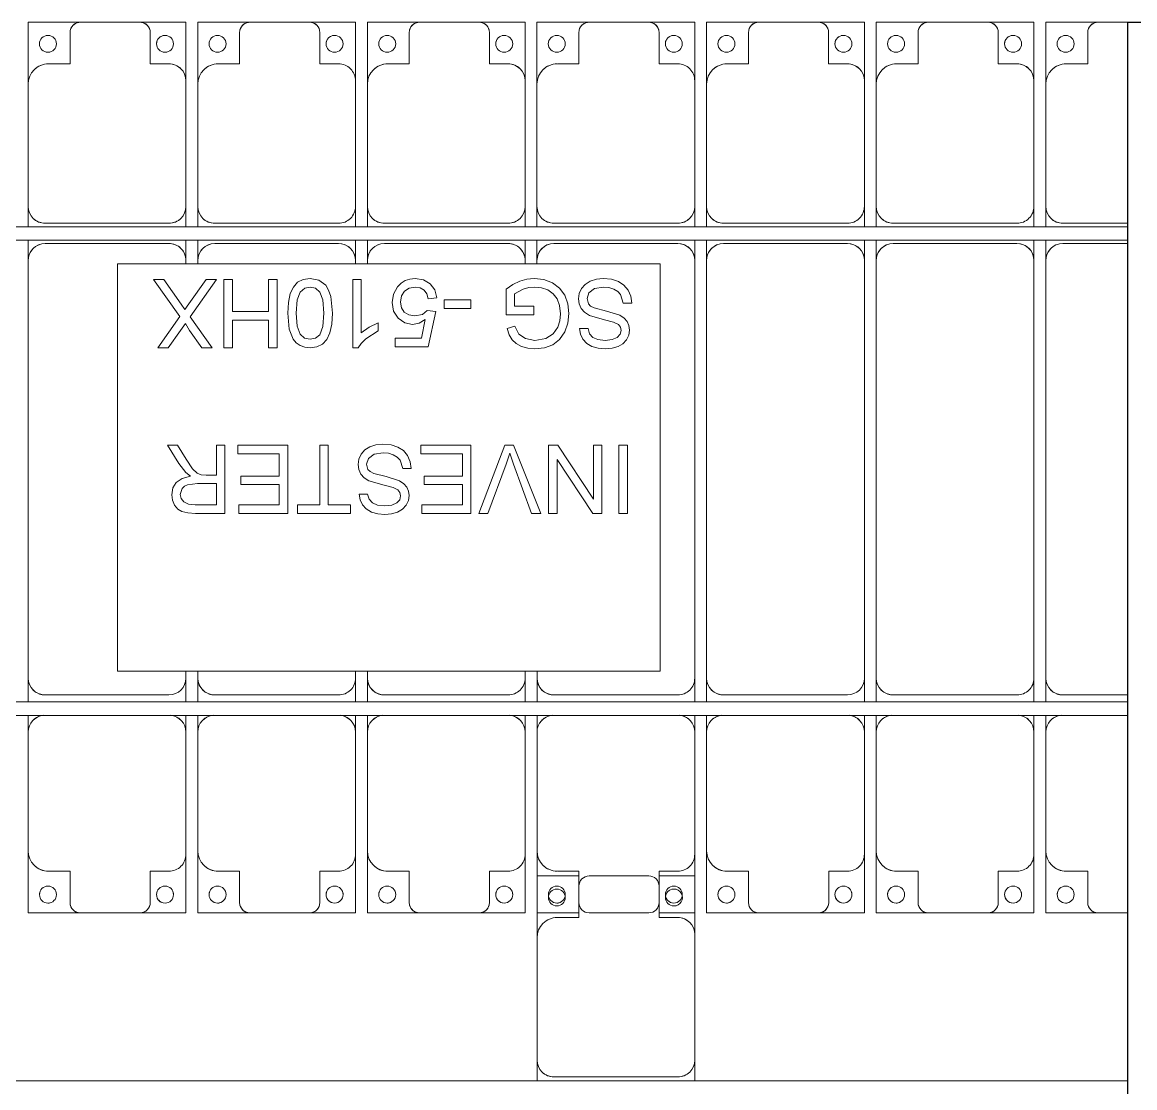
# Model space of a CAD drawing. Header units: millimetres. Extents: x -496478 to -186190, y -204059 to -87354.
# Drawn here: x -364492 to -361212, y -98423 to -95283 of the extents above; entities that cross this region are included whole.
import ezdxf

# ---------------------------------------------------------------- set-up
doc = ezdxf.new("R2010")
doc.units = ezdxf.units.MM
for name, color, linetype, lineweight in [('A-DETL-MBND', 5, 'Continuous', 9), ('A-GENM', 13, 'Continuous', 9), ('S-BEAM', 12, 'Continuous', 9)]:
    doc.layers.add(name, color=color, linetype=linetype, lineweight=lineweight)

# ---------------------------------------------------------------- blocks, each defined once
blk = doc.blocks.new('Dải phao đi lại kèm đỡ invester - DẢI PHAO ĐI LẠI-V1-BỐ TRÍ KHUNG KẾT CẤU BÈ PIN 01')
at = {"layer": 'A-DETL-MBND', "color": 8}
for p, q in [((74258.4, 1312.2), (74411.8, 1312.2)), ((74258.4, 1129.7), (74258.4, 1312.2)), ((74411.8, 1312.2), (74258.4, 1312.2)), ((74588.2, 1312.2), (74411.8, 1312.2)), ((74588.2, 1312.2), (74723.4, 1312.2)), ((74723.4, 1312.2), (74588.2, 1312.2)), ((74723.4, 1312.2), (74723.4, 1139.7)), ((74758.4, 1312.2), (74911.8, 1312.2)), ((74758.4, 1129.7), (74758.4, 1312.2)), ((74911.8, 1312.2), (74758.4, 1312.2)), ((75088.2, 1312.2), (74911.8, 1312.2)), ((75088.2, 1312.2), (75223.4, 1312.2)), ((75223.4, 1312.2), (75088.2, 1312.2)), ((75223.4, 1312.2), (75223.4, 1139.7)), ((75258.4, 1312.2), (75411.8, 1312.2)), ((75258.4, 1129.7), (75258.4, 1312.2)), ((75411.8, 1312.2), (75258.4, 1312.2)), ((75588.2, 1312.2), (75411.8, 1312.2)), ((75588.2, 1312.2), (75723.4, 1312.2)), ((75723.4, 1312.2), (75588.2, 1312.2)), ((75723.4, 1312.2), (75723.4, 1139.7)), ((75758.4, 1312.2), (75911.8, 1312.2)), ((75758.4, 1129.7), (75758.4, 1312.2)), ((75911.8, 1312.2), (75758.4, 1312.2)), ((76088.2, 1312.2), (75911.8, 1312.2)), ((76088.2, 1312.2), (76223.4, 1312.2)), ((76223.4, 1312.2), (76088.2, 1312.2)), ((76223.4, 1312.2), (76223.4, 1139.7)), ((76258.4, 1312.2), (76411.8, 1312.2)), ((76258.4, 1129.7), (76258.4, 1312.2)), ((76411.8, 1312.2), (76258.4, 1312.2)), ((76588.2, 1312.2), (76411.8, 1312.2)), ((76588.2, 1312.2), (76723.4, 1312.2)), ((76723.4, 1312.2), (76588.2, 1312.2)), ((76723.4, 1312.2), (76723.4, 1139.7)), ((76758.4, 1312.2), (76911.8, 1312.2)), ((76758.4, 1129.7), (76758.4, 1312.2)), ((76911.8, 1312.2), (76758.4, 1312.2)), ((77088.2, 1312.2), (76911.8, 1312.2)), ((77088.2, 1312.2), (77223.4, 1312.2)), ((77223.4, 1312.2), (77088.2, 1312.2)), ((77223.4, 1312.2), (77223.4, 1139.7)), ((77258.4, 1312.2), (77411.8, 1312.2)), ((77258.4, 1129.7), (77258.4, 1312.2)), ((77411.8, 1312.2), (77258.4, 1312.2)), ((77500, 1312.2), (77411.8, 1312.2)), ((74381.8, 1282.2), (74381.8, 1189.7)), ((74618.2, 1189.7), (74618.2, 1282.2)), ((74881.8, 1282.2), (74881.8, 1189.7)), ((75118.2, 1189.7), (75118.2, 1282.2)), ((75381.8, 1282.2), (75381.8, 1189.7)), ((75618.2, 1189.7), (75618.2, 1282.2)), ((75881.8, 1282.2), (75881.8, 1189.7)), ((76118.2, 1189.7), (76118.2, 1282.2)), ((76381.8, 1282.2), (76381.8, 1189.7)), ((76618.2, 1189.7), (76618.2, 1282.2)), ((76881.8, 1282.2), (76881.8, 1189.7)), ((77118.2, 1189.7), (77118.2, 1282.2)), ((77381.8, 1282.2), (77381.8, 1189.7)), ((74381.8, 1189.7), (74318.4, 1189.7)), ((74673.4, 1189.7), (74618.2, 1189.7)), ((74881.8, 1189.7), (74818.4, 1189.7)), ((75173.4, 1189.7), (75118.2, 1189.7)), ((75381.8, 1189.7), (75318.4, 1189.7)), ((75673.4, 1189.7), (75618.2, 1189.7)), ((75881.8, 1189.7), (75818.4, 1189.7)), ((76173.4, 1189.7), (76118.2, 1189.7)), ((76381.8, 1189.7), (76318.4, 1189.7)), ((76673.4, 1189.7), (76618.2, 1189.7)), ((76881.8, 1189.7), (76818.4, 1189.7)), ((77173.4, 1189.7), (77118.2, 1189.7)), ((77381.8, 1189.7), (77318.4, 1189.7)), ((74258.4, 1129.7), (74258.4, 769.7)), ((74723.4, 769.7), (74723.4, 1139.7)), ((74758.4, 1129.7), (74758.4, 769.7)), ((75223.4, 769.7), (75223.4, 1139.7)), ((75258.4, 1129.7), (75258.4, 769.7)), ((75723.4, 769.7), (75723.4, 1139.7)), ((75758.4, 1129.7), (75758.4, 769.7)), ((76223.4, 769.7), (76223.4, 1139.7)), ((76258.4, 1129.7), (76258.4, 769.7)), ((76723.4, 769.7), (76723.4, 1139.7)), ((76758.4, 1129.7), (76758.4, 769.7)), ((77223.4, 769.7), (77223.4, 1139.7)), ((77258.4, 1129.7), (77258.4, 769.7)), ((74258.4, 709.7), (74258.4, 769.7)), ((74723.4, 769.7), (74723.4, 709.7)), ((74758.4, 709.7), (74758.4, 769.7)), ((75223.4, 769.7), (75223.4, 709.7)), ((75258.4, 709.7), (75258.4, 769.7)), ((75723.4, 769.7), (75723.4, 709.7)), ((75758.4, 709.7), (75758.4, 769.7)), ((76223.4, 769.7), (76223.4, 709.7)), ((76258.4, 709.7), (76258.4, 769.7)), ((76723.4, 769.7), (76723.4, 709.7)), ((76758.4, 709.7), (76758.4, 769.7)), ((77223.4, 769.7), (77223.4, 709.7)), ((77258.4, 709.7), (77258.4, 769.7)), ((74308.4, 719.7), (74673.4, 719.7)), ((74808.4, 719.7), (75173.4, 719.7)), ((75308.4, 719.7), (75673.4, 719.7)), ((75808.4, 719.7), (76173.4, 719.7)), ((76308.4, 719.7), (76673.4, 719.7)), ((76808.4, 719.7), (77173.4, 719.7)), ((77308.4, 719.7), (77500, 719.7)), ((74258.4, 610.3), (74258.4, 669.7)), ((74673.4, 660.3), (74308.4, 660.3)), ((74723.4, 669.7), (74723.4, 610.3)), ((74758.4, 610.3), (74758.4, 669.7)), ((75173.4, 660.3), (74808.4, 660.3)), ((75223.4, 669.7), (75223.4, 610.3)), ((75258.4, 610.3), (75258.4, 669.7)), ((75673.4, 660.3), (75308.4, 660.3)), ((75723.4, 669.7), (75723.4, 610.3)), ((75758.4, 610.3), (75758.4, 669.7)), ((76173.4, 660.3), (75808.4, 660.3)), ((76223.4, 669.7), (76223.4, 610.3)), ((76258.4, 610.3), (76258.4, 669.7)), ((76673.4, 660.3), (76308.4, 660.3)), ((76723.4, 669.7), (76723.4, 610.3)), ((76758.4, 610.3), (76758.4, 669.7)), ((77173.4, 660.3), (76808.4, 660.3)), ((77223.4, 669.7), (77223.4, 610.3)), ((77258.4, 610.3), (77258.4, 669.7)), ((77500, 660.3), (77308.4, 660.3)), ((74258.4, 610.3), (74258.4, -620.3)), ((74723.4, 600), (74723.4, 610.3)), ((74758.4, 610.3), (74758.4, 600)), ((75223.4, 600), (75223.4, 610.3)), ((75258.4, 610.3), (75258.4, 600)), ((75723.4, 600), (75723.4, 610.3)), ((75758.4, 610.3), (75758.4, 600)), ((76223.4, -620.3), (76223.4, 610.3)), ((76258.4, 610.3), (76258.4, -620.3)), ((76723.4, -620.3), (76723.4, 610.3)), ((76758.4, 610.3), (76758.4, -620.3)), ((77223.4, -620.3), (77223.4, 610.3)), ((77258.4, 610.3), (77258.4, -620.3)), ((74258.4, -690.3), (74258.4, -620.3)), ((74723.4, -620.3), (74723.4, -600)), ((74723.4, -620.3), (74723.4, -690.3)), ((74758.4, -600), (74758.4, -620.3)), ((74758.4, -690.3), (74758.4, -620.3)), ((75223.4, -620.3), (75223.4, -600)), ((75223.4, -620.3), (75223.4, -690.3)), ((75258.4, -600), (75258.4, -620.3)), ((75258.4, -690.3), (75258.4, -620.3)), ((75723.4, -620.3), (75723.4, -600)), ((75723.4, -620.3), (75723.4, -690.3)), ((75758.4, -600), (75758.4, -620.3)), ((75758.4, -690.3), (75758.4, -620.3)), ((76223.4, -620.3), (76223.4, -690.3)), ((76258.4, -690.3), (76258.4, -620.3)), ((76723.4, -620.3), (76723.4, -690.3)), ((76758.4, -690.3), (76758.4, -620.3)), ((77223.4, -620.3), (77223.4, -690.3)), ((77258.4, -690.3), (77258.4, -620.3)), ((74308.4, -670.3), (74673.4, -670.3)), ((74808.4, -670.3), (75173.4, -670.3)), ((75308.4, -670.3), (75673.4, -670.3)), ((75808.4, -670.3), (76173.4, -670.3)), ((76308.4, -670.3), (76673.4, -670.3)), ((76808.4, -670.3), (77173.4, -670.3)), ((77308.4, -670.3), (77500, -670.3)), ((74258.4, -779.7), (74258.4, -730.3)), ((74723.4, -730.3), (74723.4, -779.7)), ((74758.4, -779.7), (74758.4, -730.3)), ((75223.4, -730.3), (75223.4, -779.7)), ((75258.4, -779.7), (75258.4, -730.3)), ((75723.4, -730.3), (75723.4, -779.7)), ((75758.4, -779.7), (75758.4, -730.3)), ((76223.4, -730.3), (76223.4, -779.7)), ((76258.4, -779.7), (76258.4, -730.3)), ((76723.4, -730.3), (76723.4, -779.7)), ((76758.4, -779.7), (76758.4, -730.3)), ((77223.4, -730.3), (77223.4, -779.7)), ((77258.4, -779.7), (77258.4, -730.3)), ((74258.4, -779.7), (74258.4, -1129.7)), ((74723.4, -1139.7), (74723.4, -779.7)), ((74758.4, -779.7), (74758.4, -1129.7)), ((75223.4, -1139.7), (75223.4, -779.7)), ((75258.4, -779.7), (75258.4, -1129.7)), ((75723.4, -1139.7), (75723.4, -779.7)), ((75758.4, -779.7), (75758.4, -1129.7)), ((76223.4, -1139.7), (76223.4, -779.7)), ((76258.4, -779.7), (76258.4, -1129.7)), ((76723.4, -1139.7), (76723.4, -779.7)), ((76758.4, -779.7), (76758.4, -1129.7)), ((77223.4, -1139.7), (77223.4, -779.7)), ((77258.4, -779.7), (77258.4, -1129.7)), ((74258.4, -1312.2), (74258.4, -1129.7)), ((74723.4, -1139.7), (74723.4, -1312.2)), ((74758.4, -1312.2), (74758.4, -1129.7)), ((75223.4, -1139.7), (75223.4, -1312.2)), ((75258.4, -1312.2), (75258.4, -1129.7)), ((75723.4, -1139.7), (75723.4, -1312.2)), ((75758.4, -1312.2), (75758.4, -1129.7)), ((76223.4, -1139.7), (76223.4, -1312.2)), ((76258.4, -1312.2), (76258.4, -1129.7)), ((76723.4, -1139.7), (76723.4, -1312.2)), ((76758.4, -1312.2), (76758.4, -1129.7)), ((77223.4, -1139.7), (77223.4, -1312.2)), ((77258.4, -1312.2), (77258.4, -1129.7)), ((74318.4, -1189.7), (74381.8, -1189.7)), ((74381.8, -1189.7), (74381.8, -1282.2)), ((74618.2, -1282.2), (74618.2, -1189.7)), ((74618.2, -1189.7), (74673.4, -1189.7)), ((74818.4, -1189.7), (74881.8, -1189.7)), ((74881.8, -1189.7), (74881.8, -1282.2)), ((75118.2, -1282.2), (75118.2, -1189.7)), ((75118.2, -1189.7), (75173.4, -1189.7)), ((75318.4, -1189.7), (75381.8, -1189.7)), ((75381.8, -1189.7), (75381.8, -1282.2)), ((75618.2, -1282.2), (75618.2, -1189.7)), ((75618.2, -1189.7), (75673.4, -1189.7)), ((75818.4, -1189.7), (75881.8, -1189.7)), ((75881.8, -1189.7), (75881.8, -1282.2)), ((76118.2, -1282.2), (76118.2, -1189.7)), ((76118.2, -1189.7), (76173.4, -1189.7)), ((76318.4, -1189.7), (76381.8, -1189.7)), ((76381.8, -1189.7), (76381.8, -1282.2)), ((76618.2, -1282.2), (76618.2, -1189.7)), ((76618.2, -1189.7), (76673.4, -1189.7)), ((76818.4, -1189.7), (76881.8, -1189.7)), ((76881.8, -1189.7), (76881.8, -1282.2)), ((77118.2, -1282.2), (77118.2, -1189.7)), ((77118.2, -1189.7), (77173.4, -1189.7)), ((77318.4, -1189.7), (77381.8, -1189.7)), ((77381.8, -1189.7), (77381.8, -1282.2)), ((74411.8, -1312.2), (74258.4, -1312.2)), ((74258.4, -1312.2), (74411.8, -1312.2)), ((74411.8, -1312.2), (74588.2, -1312.2)), ((74723.4, -1312.2), (74588.2, -1312.2)), ((74588.2, -1312.2), (74723.4, -1312.2)), ((74911.8, -1312.2), (74758.4, -1312.2)), ((74758.4, -1312.2), (74911.8, -1312.2)), ((74911.8, -1312.2), (75088.2, -1312.2)), ((75223.4, -1312.2), (75088.2, -1312.2)), ((75088.2, -1312.2), (75223.4, -1312.2)), ((75411.8, -1312.2), (75258.4, -1312.2)), ((75258.4, -1312.2), (75411.8, -1312.2)), ((75411.8, -1312.2), (75588.2, -1312.2)), ((75723.4, -1312.2), (75588.2, -1312.2)), ((75588.2, -1312.2), (75723.4, -1312.2)), ((75881.8, -1312.2), (75758.4, -1312.2)), ((75911.8, -1312.2), (76088.2, -1312.2)), ((76223.4, -1312.2), (76118.2, -1312.2)), ((76411.8, -1312.2), (76258.4, -1312.2)), ((76258.4, -1312.2), (76411.8, -1312.2)), ((76411.8, -1312.2), (76588.2, -1312.2)), ((76723.4, -1312.2), (76588.2, -1312.2)), ((76588.2, -1312.2), (76723.4, -1312.2)), ((76911.8, -1312.2), (76758.4, -1312.2)), ((76758.4, -1312.2), (76911.8, -1312.2)), ((76911.8, -1312.2), (77088.2, -1312.2)), ((77223.4, -1312.2), (77088.2, -1312.2)), ((77088.2, -1312.2), (77223.4, -1312.2)), ((77411.8, -1312.2), (77258.4, -1312.2)), ((77258.4, -1312.2), (77411.8, -1312.2)), ((77411.8, -1312.2), (77500, -1312.2))]:
    blk.add_line(p, q, dxfattribs=at)
for centre, radius, start, end in [((74411.8, 1282.2), 30, 90, 180), ((74411.8, 1282.2), 30, 90, 165), ((74411.8, 1282.2), 30, 90, 105), ((74411.8, 1282.2), 30, 90, 105), ((74588.2, 1282.2), 30, 0, 90), ((74588.2, 1282.2), 30, 75, 90), ((74588.2, 1282.2), 30, 15, 90), ((74588.2, 1282.2), 30, 75, 90), ((74911.8, 1282.2), 30, 90, 180), ((74911.8, 1282.2), 30, 90, 165), ((74911.8, 1282.2), 30, 90, 105), ((74911.8, 1282.2), 30, 90, 105), ((75088.2, 1282.2), 30, 0, 90), ((75088.2, 1282.2), 30, 75, 90), ((75088.2, 1282.2), 30, 15, 90), ((75088.2, 1282.2), 30, 75, 90), ((75411.8, 1282.2), 30, 90, 180), ((75411.8, 1282.2), 30, 90, 165), ((75411.8, 1282.2), 30, 90, 105), ((75411.8, 1282.2), 30, 90, 105), ((75588.2, 1282.2), 30, 0, 90), ((75588.2, 1282.2), 30, 75, 90), ((75588.2, 1282.2), 30, 15, 90), ((75588.2, 1282.2), 30, 75, 90), ((75911.8, 1282.2), 30, 90, 180), ((75911.8, 1282.2), 30, 90, 165), ((75911.8, 1282.2), 30, 90, 105), ((75911.8, 1282.2), 30, 90, 105), ((76088.2, 1282.2), 30, 360, 90), ((76088.2, 1282.2), 30, 75, 90), ((76088.2, 1282.2), 30, 15, 90), ((76088.2, 1282.2), 30, 75, 90), ((76411.8, 1282.2), 30, 90, 180), ((76411.8, 1282.2), 30, 90, 165), ((76411.8, 1282.2), 30, 90, 105), ((76411.8, 1282.2), 30, 90, 105), ((76588.2, 1282.2), 30, 0, 90), ((76588.2, 1282.2), 30, 75, 90), ((76588.2, 1282.2), 30, 15, 90), ((76588.2, 1282.2), 30, 75, 90), ((76911.8, 1282.2), 30, 90, 180), ((76911.8, 1282.2), 30, 90, 165), ((76911.8, 1282.2), 30, 90, 105), ((76911.8, 1282.2), 30, 90, 105), ((77088.2, 1282.2), 30, 0, 90), ((77088.2, 1282.2), 30, 75, 90), ((77088.2, 1282.2), 30, 15, 90), ((77088.2, 1282.2), 30, 75, 90), ((77411.8, 1282.2), 30, 90, 180), ((77411.8, 1282.2), 30, 90, 165), ((77411.8, 1282.2), 30, 90, 105), ((77411.8, 1282.2), 30, 90, 105), ((74316.8, 1248.6), 25, 90, 270), ((74316.8, 1248.6), 25, 270, 90), ((74661.8, 1248.6), 25, 90, 270), ((74661.8, 1248.6), 25, 150, 180), ((74661.8, 1248.6), 25, 120, 135), ((74661.8, 1248.6), 25, 90, 105), ((74661.8, 1248.6), 25, 270, 90), ((74816.8, 1248.6), 25, 90, 270), ((74816.8, 1248.6), 25, 270, 90), ((75161.8, 1248.6), 25, 90, 270), ((75161.8, 1248.6), 25, 150, 180), ((75161.8, 1248.6), 25, 120, 135), ((75161.8, 1248.6), 25, 90, 105), ((75161.8, 1248.6), 25, 270, 90), ((75316.8, 1248.6), 25, 90, 270), ((75316.8, 1248.6), 25, 270, 90), ((75661.8, 1248.6), 25, 90, 270), ((75661.8, 1248.6), 25, 150, 180), ((75661.8, 1248.6), 25, 120, 135), ((75661.8, 1248.6), 25, 90, 105), ((75661.8, 1248.6), 25, 270, 90), ((75816.8, 1248.6), 25, 90, 270), ((75816.8, 1248.6), 25, 270, 90), ((76161.8, 1248.6), 25, 90, 270), ((76161.8, 1248.6), 25, 150, 180), ((76161.8, 1248.6), 25, 120, 135), ((76161.8, 1248.6), 25, 90, 105), ((76161.8, 1248.6), 25, 270, 90), ((76316.8, 1248.6), 25, 90, 270), ((76316.8, 1248.6), 25, 270, 90), ((76661.8, 1248.6), 25, 90, 270), ((76661.8, 1248.6), 25, 150, 180), ((76661.8, 1248.6), 25, 120, 135), ((76661.8, 1248.6), 25, 90, 105), ((76661.8, 1248.6), 25, 270, 90), ((76816.8, 1248.6), 25, 90, 270), ((76816.8, 1248.6), 25, 270, 90), ((77161.8, 1248.6), 25, 90, 270), ((77161.8, 1248.6), 25, 150, 180), ((77161.8, 1248.6), 25, 120, 135), ((77161.8, 1248.6), 25, 90, 105), ((77161.8, 1248.6), 25, 270, 90), ((77316.8, 1248.6), 25, 90, 270), ((77316.8, 1248.6), 25, 270, 90), ((74318.4, 1129.7), 60, 90, 180), ((74318.4, 1129.7), 60, 90, 135), ((74673.4, 1139.7), 50, 0, 90), ((74673.4, 1139.7), 50, 45, 90), ((74818.4, 1129.7), 60, 90, 180), ((74818.4, 1129.7), 60, 90, 135), ((75173.4, 1139.7), 50, 360, 90), ((75173.4, 1139.7), 50, 45, 90), ((75318.4, 1129.7), 60, 90, 180), ((75318.4, 1129.7), 60, 90, 135), ((75673.4, 1139.7), 50, 0, 90), ((75673.4, 1139.7), 50, 45, 90), ((75818.4, 1129.7), 60, 90, 180), ((75818.4, 1129.7), 60, 91.0222, 135), ((76173.4, 1139.7), 50, 360, 90), ((76173.4, 1139.7), 50, 45, 90), ((76318.4, 1129.7), 60, 90, 180), ((76318.4, 1129.7), 60, 90, 135), ((76673.4, 1139.7), 50, 0, 90), ((76673.4, 1139.7), 50, 45, 90), ((76818.4, 1129.7), 60, 90, 180), ((76818.4, 1129.7), 60, 90, 135), ((77173.4, 1139.7), 50, 0, 90), ((77173.4, 1139.7), 50, 45, 90), ((77318.4, 1129.7), 60, 90, 180), ((77318.4, 1129.7), 60, 90, 135), ((74308.4, 769.7), 50, 180, 270), ((74673.4, 769.7), 50, 270, 360), ((74808.4, 769.7), 50, 180, 270), ((75173.4, 769.7), 50, 270, 0), ((75308.4, 769.7), 50, 180, 270), ((75673.4, 769.7), 50, 270, 360), ((75808.4, 769.7), 50, 180, 270), ((76173.4, 769.7), 50, 270, 360), ((76308.4, 769.7), 50, 180, 270), ((76673.4, 769.7), 50, 270, 0), ((76808.4, 769.7), 50, 180, 270), ((77173.4, 769.7), 50, 270, 0), ((77308.4, 769.7), 50, 180, 270), ((74308.4, 769.7), 50, 225, 270), ((74673.4, 769.7), 50, 270, 315), ((74808.4, 769.7), 50, 225, 270), ((75173.4, 769.7), 50, 270, 315), ((75308.4, 769.7), 50, 225, 270), ((75673.4, 769.7), 50, 270, 315), ((75808.4, 769.7), 50, 225, 270), ((76173.4, 769.7), 50, 270, 315), ((76308.4, 769.7), 50, 225, 270), ((76673.4, 769.7), 50, 270, 315), ((76808.4, 769.7), 50, 225, 270), ((77173.4, 769.7), 50, 270, 315), ((77308.4, 769.7), 50, 225, 270), ((74308.4, 610.3), 50, 90, 180), ((74308.4, 610.3), 50, 105, 180), ((74673.4, 610.3), 50, 360, 90), ((74673.4, 610.3), 50, 15, 90), ((74808.4, 610.3), 50, 90, 180), ((74808.4, 610.3), 50, 105, 180), ((75173.4, 610.3), 50, 0, 90), ((75173.4, 610.3), 50, 15, 90), ((75308.4, 610.3), 50, 90, 180), ((75308.4, 610.3), 50, 105, 180), ((75673.4, 610.3), 50, 360, 90), ((75673.4, 610.3), 50, 15, 90), ((75808.4, 610.3), 50, 90, 180), ((75808.4, 610.3), 50, 105, 180), ((76173.4, 610.3), 50, 0, 90), ((76173.4, 610.3), 50, 15, 90), ((76308.4, 610.3), 50, 90, 180), ((76308.4, 610.3), 50, 105, 180), ((76673.4, 610.3), 50, 0, 90), ((76673.4, 610.3), 50, 15, 90), ((76808.4, 610.3), 50, 90, 180), ((76808.4, 610.3), 50, 105, 180), ((77173.4, 610.3), 50, 0, 90), ((77173.4, 610.3), 50, 15, 90), ((77308.4, 610.3), 50, 90, 180), ((77308.4, 610.3), 50, 105, 180), ((74308.4, -620.3), 50, 180, 270), ((74673.4, -620.3), 50, 270, 360), ((74673.4, -620.3), 50, 270, 360), ((74808.4, -620.3), 50, 180, 270), ((75173.4, -620.3), 50, 270, 0), ((75173.4, -620.3), 50, 270, 0), ((75308.4, -620.3), 50, 180, 270), ((75673.4, -620.3), 50, 270, 0), ((75673.4, -620.3), 50, 270, 0), ((75808.4, -620.3), 50, 180, 270), ((76173.4, -620.3), 50, 270, 0), ((76173.4, -620.3), 50, 270, 0), ((76308.4, -620.3), 50, 180, 270), ((76673.4, -620.3), 50, 270, 360), ((76673.4, -620.3), 50, 270, 360), ((76808.4, -620.3), 50, 180, 270), ((77173.4, -620.3), 50, 270, 0), ((77173.4, -620.3), 50, 270, 0), ((77308.4, -620.3), 50, 180, 270), ((74308.4, -620.3), 50, 195, 270), ((74808.4, -620.3), 50, 195, 270), ((75308.4, -620.3), 50, 195, 270), ((75808.4, -620.3), 50, 195, 270), ((76308.4, -620.3), 50, 195, 270), ((76808.4, -620.3), 50, 195, 270), ((77308.4, -620.3), 50, 195, 270), ((74308.4, -779.7), 50, 95.7981, 180), ((74308.4, -779.7), 50, 95.7981, 135), ((74673.4, -779.7), 50, 0, 84.2019), ((74673.4, -779.7), 50, 45, 84.2019), ((74808.4, -779.7), 50, 95.7981, 180), ((74808.4, -779.7), 50, 95.7981, 135), ((75173.4, -779.7), 50, 360, 84.2019), ((75173.4, -779.7), 50, 45, 84.2019), ((75308.4, -779.7), 50, 95.7981, 180), ((75308.4, -779.7), 50, 95.7981, 135), ((75673.4, -779.7), 50, 0, 84.2019), ((75673.4, -779.7), 50, 45, 84.2019), ((75808.4, -779.7), 50, 95.7981, 180), ((75808.4, -779.7), 50, 95.7981, 135), ((76173.4, -779.7), 50, 360, 84.2019), ((76173.4, -779.7), 50, 45, 84.2019), ((76308.4, -779.7), 50, 95.7981, 180), ((76308.4, -779.7), 50, 95.7981, 135), ((76673.4, -779.7), 50, 360, 84.2019), ((76673.4, -779.7), 50, 45, 84.2019), ((76808.4, -779.7), 50, 95.7981, 180), ((76808.4, -779.7), 50, 95.7981, 135), ((77173.4, -779.7), 50, 0, 84.2019), ((77173.4, -779.7), 50, 45, 84.2019), ((77308.4, -779.7), 50, 95.7981, 180), ((77308.4, -779.7), 50, 95.7981, 135), ((74318.4, -1129.7), 60, 180, 270), ((74673.4, -1139.7), 50, 270, 0), ((74818.4, -1129.7), 60, 180, 270), ((75173.4, -1139.7), 50, 270, 0), ((75318.4, -1129.7), 60, 180, 270), ((75673.4, -1139.7), 50, 270, 0), ((75818.4, -1129.7), 60, 180, 270), ((76173.4, -1139.7), 50, 270, 0), ((76318.4, -1129.7), 60, 180, 270), ((76673.4, -1139.7), 50, 270, 0), ((76818.4, -1129.7), 60, 180, 270), ((77173.4, -1139.7), 50, 270, 0), ((77318.4, -1129.7), 60, 180, 270), ((74318.4, -1129.7), 60, 225, 270), ((74673.4, -1139.7), 50, 270, 315), ((74818.4, -1129.7), 60, 225, 270), ((75173.4, -1139.7), 50, 270, 315), ((75318.4, -1129.7), 60, 225, 270), ((75673.4, -1139.7), 50, 270, 315), ((75818.4, -1129.7), 60, 225, 268.9474), ((76173.4, -1139.7), 50, 270, 315), ((76318.4, -1129.7), 60, 225, 270), ((76673.4, -1139.7), 50, 270, 315), ((76818.4, -1129.7), 60, 225, 270), ((77173.4, -1139.7), 50, 270, 315), ((77318.4, -1129.7), 60, 225, 270), ((74316.8, -1258.6), 25, 90, 270), ((74316.8, -1258.6), 25, 270, 90), ((74661.8, -1258.6), 25, 90, 270), ((74661.8, -1258.6), 25, 270, 90), ((74816.8, -1258.6), 25, 90, 270), ((74816.8, -1258.6), 25, 270, 90), ((75161.8, -1258.6), 25, 90, 270), ((75161.8, -1258.6), 25, 270, 90), ((75316.8, -1258.6), 25, 90, 270), ((75316.8, -1258.6), 25, 270, 90), ((75661.8, -1258.6), 25, 90, 270), ((75661.8, -1258.6), 25, 270, 90), ((75816.8, -1258.6), 25, 90, 270), ((75816.8, -1258.6), 25, 270, 90), ((76161.8, -1258.6), 25, 90, 270), ((76161.8, -1258.6), 25, 270, 90), ((76316.8, -1258.6), 25, 90, 270), ((76316.8, -1258.6), 25, 270, 90), ((76661.8, -1258.6), 25, 90, 270), ((76661.8, -1258.6), 25, 270, 90), ((76816.8, -1258.6), 25, 90, 270), ((76816.8, -1258.6), 25, 270, 90), ((77161.8, -1258.6), 25, 90, 270), ((77161.8, -1258.6), 25, 270, 90), ((77316.8, -1258.6), 25, 90, 270), ((77316.8, -1258.6), 25, 270, 90), ((74316.8, -1258.6), 25, 165, 180), ((74661.8, -1258.6), 25, 165, 270), ((74661.8, -1258.6), 25, 0, 15), ((74816.8, -1258.6), 25, 165, 180), ((75161.8, -1258.6), 25, 165, 270), ((75161.8, -1258.6), 25, 360, 15), ((75316.8, -1258.6), 25, 165, 180), ((75661.8, -1258.6), 25, 165, 270), ((75661.8, -1258.6), 25, 360, 15), ((76161.8, -1258.6), 25, 165, 270), ((76316.8, -1258.6), 25, 165, 180), ((76661.8, -1258.6), 25, 165, 270), ((76661.8, -1258.6), 25, 360, 15), ((76816.8, -1258.6), 25, 165, 180), ((77161.8, -1258.6), 25, 165, 270), ((77161.8, -1258.6), 25, 0, 15), ((77316.8, -1258.6), 25, 165, 180), ((74316.8, -1258.6), 25, 270, 285), ((74411.8, -1282.2), 30, 180, 270), ((74411.8, -1282.2), 30, 195, 270), ((74411.8, -1282.2), 30, 255, 270), ((74411.8, -1282.2), 30, 255, 270), ((74588.2, -1282.2), 30, 270, 0), ((74588.2, -1282.2), 30, 270, 345), ((74588.2, -1282.2), 30, 270, 285), ((74588.2, -1282.2), 30, 270, 285), ((74588.2, -1282.2), 30, 315, 330), ((74588.2, -1282.2), 30, 315, 330), ((74816.8, -1258.6), 25, 270, 285), ((74911.8, -1282.2), 30, 180, 270), ((74911.8, -1282.2), 30, 195, 270), ((74911.8, -1282.2), 30, 255, 270), ((74911.8, -1282.2), 30, 255, 270), ((75088.2, -1282.2), 30, 270, 360), ((75088.2, -1282.2), 30, 270, 345), ((75088.2, -1282.2), 30, 270, 285), ((75088.2, -1282.2), 30, 270, 285), ((75088.2, -1282.2), 30, 315, 330), ((75088.2, -1282.2), 30, 315, 330), ((75316.8, -1258.6), 25, 270, 285), ((75411.8, -1282.2), 30, 180, 270), ((75411.8, -1282.2), 30, 195, 270), ((75411.8, -1282.2), 30, 255, 270), ((75411.8, -1282.2), 30, 255, 270), ((75588.2, -1282.2), 30, 270, 360), ((75588.2, -1282.2), 30, 270, 345), ((75588.2, -1282.2), 30, 270, 285), ((75588.2, -1282.2), 30, 270, 285), ((75588.2, -1282.2), 30, 315, 330), ((75588.2, -1282.2), 30, 315, 330), ((75816.8, -1258.6), 25, 271.1742, 285), ((75911.8, -1282.2), 30, 180, 270), ((76088.2, -1282.2), 30, 270, 0), ((76316.8, -1258.6), 25, 270, 285), ((76411.8, -1282.2), 30, 180, 270), ((76411.8, -1282.2), 30, 195, 270), ((76411.8, -1282.2), 30, 255, 270), ((76411.8, -1282.2), 30, 255, 270), ((76588.2, -1282.2), 30, 270, 360), ((76588.2, -1282.2), 30, 270, 345), ((76588.2, -1282.2), 30, 270, 285), ((76588.2, -1282.2), 30, 270, 285), ((76588.2, -1282.2), 30, 315, 330), ((76588.2, -1282.2), 30, 315, 330), ((76816.8, -1258.6), 25, 270, 285), ((76911.8, -1282.2), 30, 180, 270), ((76911.8, -1282.2), 30, 195, 270), ((76911.8, -1282.2), 30, 255, 270), ((76911.8, -1282.2), 30, 255, 270), ((77088.2, -1282.2), 30, 270, 360), ((77088.2, -1282.2), 30, 270, 345), ((77088.2, -1282.2), 30, 270, 285), ((77088.2, -1282.2), 30, 270, 285), ((77088.2, -1282.2), 30, 315, 330), ((77088.2, -1282.2), 30, 315, 330), ((77316.8, -1258.6), 25, 270, 285), ((77411.8, -1282.2), 30, 180, 270), ((77411.8, -1282.2), 30, 195, 270), ((77411.8, -1282.2), 30, 255, 270), ((77411.8, -1282.2), 30, 255, 270)]:
    blk.add_arc(centre, radius, start, end, dxfattribs=at)
blk = doc.blocks.new('Dai phao do pin - DẢI PHAO ĐỠ PIN-V39-BỐ TRÍ KHUNG KẾT CẤU BÈ PIN 01')
at = {"layer": 'A-DETL-MBND', "color": 8}
for p, q in [((68478, 241.6), (68539.7, 241.6)), ((68899.7, 241.6), (68539.7, 241.6)), ((68899.7, 241.6), (69082.2, 241.6)), ((69082.2, 241.6), (69082.2, 118.2)), ((68489.7, 191.6), (68489.7, -173.4)), ((68959.7, 118.2), (68959.7, 181.6)), ((69052.2, 118.2), (68959.7, 118.2)), ((69082.2, -88.2), (69082.2, 88.2)), ((68959.7, -173.4), (68959.7, -118.2)), ((68959.7, -118.2), (69052.2, -118.2)), ((69082.2, -118.2), (69082.2, -223.4)), ((68539.7, -223.4), (68478, -223.4)), ((68539.7, -223.4), (68909.7, -223.4)), ((69082.2, -223.4), (68909.7, -223.4))]:
    blk.add_line(p, q, dxfattribs=at)
for centre, radius, start, end in [((68539.7, 191.6), 50, 90, 180), ((68899.7, 181.6), 60, 0, 90), ((68539.7, 191.6), 50, 135, 180), ((68899.7, 181.6), 60, 1.0544, 45), ((69018.6, 183.2), 25, 0, 180), ((69018.6, 183.2), 25, 180, 360), ((69052.2, 88.2), 30, 0, 90), ((69052.2, -88.2), 30, 270, 0), ((69018.6, -161.8), 25, 0, 180), ((69018.6, -161.8), 25, 180, 0), ((69018.6, -161.8), 25, 60, 90), ((69018.6, -161.8), 25, 30, 45), ((69018.6, -161.8), 25, 0, 15), ((68539.7, -173.4), 50, 180, 270), ((68539.7, -173.4), 50, 180, 225), ((68909.7, -173.4), 50, 270, 360), ((68909.7, -173.4), 50, 315, 360)]:
    blk.add_arc(centre, radius, start, end, dxfattribs=at)
blk = doc.blocks.new('Dầm C52 - Dầm C52-19519-BỐ TRÍ KHUNG KẾT CẤU BÈ PIN 01')
at = {"layer": 'S-BEAM', "color": 1}
for p, q in [((-3500, 20), (2460, 20)), ((2460, -20), (-3500, -20))]:
    blk.add_line(p, q, dxfattribs=at)
blk = doc.blocks.new('Dầm C52 - Hộp 40x60-24147-BỐ TRÍ KHUNG KẾT CẤU BÈ PIN 01')
at = {"layer": 'S-BEAM', "color": 3, "lineweight": 25}
for p, q in [((-37857.1, 20), (37857.1, 20)), ((37857.1, 20), (37857.1, -20))]:
    blk.add_line(p, q, dxfattribs=at)
blk = doc.blocks.new('Invester - SG -510HX-16335-BỐ TRÍ KHUNG KẾT CẤU BÈ PIN 01')
at = {"layer": 'A-GENM', "color": 7}
for p, q in [((800, 600), (-800, 600)), ((-800, 600), (-800, -600)), ((800, -600), (800, 600)), ((-678.2, 135.1), (-703.4, 135.1)), ((-703.4, 135.1), (-703.4, -65.8)), ((-678.2, -65.8), (-678.2, 135.1)), ((-601.1, 135.1), (-628, 135.1)), ((-628, 135.1), (-628, -65.8)), ((-496.2, -24.1), (-601.1, 135.1)), ((-471, 135.1), (-496.2, 135.1)), ((-496.2, 135.1), (-496.2, -24.1)), ((-471, -65.8), (-471, 135.1)), ((-420.8, 135.1), (-447.7, 135.1)), ((-447.7, 135.1), (-367.8, -65.8)), ((-367.3, -9.6), (-420.8, 135.1)), ((-292.1, 135.1), (-345.8, -9.6)), ((-341.9, -65.8), (-265.3, 135.1)), ((-265.3, 135.1), (-292.1, 135.1)), ((-97.5, 135.1), (-241.9, 135.1)), ((-241.9, 135.1), (-241.9, -65.8)), ((-97.5, 110), (-97.5, 135.1)), ((-25.7, 131.4), (-40.4, 123)), ((-8, 136.5), (-25.7, 131.4)), ((11.6, 138.2), (-8, 136.5)), ((32.8, 136.5), (11.6, 138.2)), ((51.3, 131.1), (32.8, 136.5)), ((269.8, 135.1), (112.9, 135.1)), ((112.9, 135.1), (112.9, 110)), ((269.8, 110), (269.8, 135.1)), ((442.5, 135.1), (298.1, 135.1)), ((298.1, 135.1), (298.1, -65.8)), ((442.5, 110), (442.5, 135.1)), ((569.9, 135.1), (483.3, 135.1)), ((483.3, 135.1), (483.3, -65.8)), ((593.1, 133.8), (569.9, 135.1)), ((610.1, 129.7), (593.1, 133.8)), ((-216.8, 50.3), (-216.8, 110)), ((-216.8, 110), (-97.5, 110)), ((-51.1, 111.3), (-57.6, 97.6)), ((-40.4, 123), (-51.1, 111.3)), ((-31.9, 95), (-23.4, 104.5)), ((-23.4, 104.5), (-8.8, 111)), ((-8.8, 111), (12.5, 113.1)), ((12.5, 113.1), (33.4, 111)), ((33.4, 111), (48.4, 104.4)), ((48.4, 104.4), (58, 93.6)), ((66.5, 122.2), (51.3, 131.1)), ((77.8, 110), (66.5, 122.2)), ((84.9, 95.2), (77.8, 110)), ((112.9, 110), (178.8, 110)), ((178.8, 110), (178.8, -65.8)), ((203.9, -65.8), (203.9, 110)), ((203.9, 110), (269.8, 110)), ((323.2, 50.3), (323.2, 110)), ((323.2, 110), (442.5, 110)), ((508.4, 47.2), (508.4, 110)), ((508.4, 110), (570.9, 110)), ((570.9, 110), (590.8, 107.8)), ((590.8, 107.8), (604.5, 101.3)), ((604.5, 101.3), (612.5, 91.4)), ((622.4, 122.2), (610.1, 129.7)), ((632, 110.5), (622.4, 122.2)), ((638.2, 96), (632, 110.5)), ((-602.9, -65.8), (-602.9, 93.4)), ((-602.9, 93.4), (-497.9, -65.8)), ((-57.6, 97.6), (-59.8, 82.9)), ((-59.8, 82.9), (-58, 69.8)), ((-58, 69.8), (-52.8, 58)), ((-34.7, 83.7), (-31.9, 95)), ((-32.7, 74), (-34.7, 83.7)), ((-26.7, 66.2), (-32.7, 74)), ((-12.5, 59.3), (-26.7, 66.2)), ((58, 93.6), (62.6, 78.6)), ((62.6, 78.6), (87.7, 78.6)), ((87.7, 78.6), (84.9, 95.2)), ((615.1, 79.2), (609.6, 62.1)), ((612.5, 91.4), (615.1, 79.2)), ((636.8, 60.3), (640.2, 80.1)), ((640.2, 80.1), (638.2, 96)), ((-103.8, 50.3), (-216.8, 50.3)), ((-103.8, 25.2), (-103.8, 50.3)), ((-52.8, 58), (-43.9, 47.7)), ((-43.9, 47.7), (-31.4, 39.3)), ((-31.4, 39.3), (8, 26.9)), ((14.3, 52.2), (-12.5, 59.3)), ((58.8, 39.6), (14.3, 52.2)), ((73.1, 30.5), (58.8, 39.6)), ((436.2, 50.3), (323.2, 50.3)), ((436.2, 25.2), (436.2, 50.3)), ((564.6, 47.2), (508.4, 47.2)), ((593.3, 50.8), (564.6, 47.2)), ((602.7, 55.4), (593.3, 50.8)), ((609.6, 62.1), (602.7, 55.4)), ((609.3, 31.9), (626.6, 43.9)), ((626.6, 43.9), (636.8, 60.3)), ((-216.8, -40.7), (-216.8, 25.2)), ((-216.8, 25.2), (-103.8, 25.2)), ((-66.1, 3.3), (-63.1, -17)), ((-41, 3.3), (-66.1, 3.3)), ((-32.9, -21.9), (-41, 3.3)), ((8, 26.9), (44.5, 17.3)), ((44.5, 17.3), (55.2, 12.1)), ((55.2, 12.1), (61.6, 5.9)), ((61.6, 5.9), (65.8, -9.8)), ((83.1, 19.3), (73.1, 30.5)), ((88.9, 6), (83.1, 19.3)), ((90.9, -9.1), (88.9, 6)), ((323.2, -40.7), (323.2, 25.2)), ((323.2, 25.2), (436.2, 25.2)), ((508.4, -65.8), (508.4, 22.1)), ((508.4, 22.1), (538.7, 22.1)), ((538.7, 22.1), (553.3, 21.2)), ((553.3, 21.2), (565.2, 16.4)), ((565.2, 16.4), (578.5, 3.4)), ((578.5, 3.4), (597.4, -24.2)), ((584.6, 25.2), (609.3, 31.9)), ((598.9, 14.5), (584.6, 25.2)), ((619.2, -11.4), (598.9, 14.5)), ((-356.5, -42.3), (-367.3, -9.6)), ((-345.8, -9.6), (-356.5, -42.3)), ((-63.1, -17), (-55.2, -35.1)), ((-24.7, -30.8), (-32.9, -21.9)), ((-13.1, -37.8), (-24.7, -30.8)), ((60.2, -26.6), (43.3, -39.2)), ((65.8, -9.8), (60.2, -26.6)), ((81.9, -39.2), (88.6, -24.6)), ((88.6, -24.6), (90.9, -9.1)), ((597.4, -24.2), (623.5, -65.8)), ((652.7, -65.8), (619.2, -11.4)), ((-94.3, -40.7), (-216.8, -40.7)), ((-94.3, -65.8), (-94.3, -40.7)), ((-55.2, -35.1), (-43, -49.9)), ((-43, -49.9), (-26.9, -60.5)), ((-26.9, -60.5), (-6.6, -66.8)), ((1.1, -42.3), (-13.1, -37.8)), ((17, -43.8), (1.1, -42.3)), ((43.3, -39.2), (17, -43.8)), ((38, -67), (56, -61.1)), ((56, -61.1), (70.9, -51.7)), ((70.9, -51.7), (81.9, -39.2)), ((445.6, -40.7), (323.2, -40.7)), ((445.6, -65.8), (445.6, -40.7)), ((-703.4, -65.8), (-678.2, -65.8)), ((-628, -65.8), (-602.9, -65.8)), ((-497.9, -65.8), (-471, -65.8)), ((-367.8, -65.8), (-341.9, -65.8)), ((-241.9, -65.8), (-94.3, -65.8)), ((-6.6, -66.8), (18, -68.9)), ((18, -68.9), (38, -67)), ((178.8, -65.8), (203.9, -65.8)), ((298.1, -65.8), (445.6, -65.8)), ((483.3, -65.8), (508.4, -65.8)), ((623.5, -65.8), (652.7, -65.8)), ((-675.5, -356.5), (-690.2, -364.9)), ((-657.8, -351.4), (-675.5, -356.5)), ((-638.3, -349.7), (-657.8, -351.4)), ((-617.1, -351.4), (-638.3, -349.7)), ((-598.5, -356.8), (-617.1, -351.4)), ((-583.3, -365.7), (-598.5, -356.8)), ((-458.6, -352.7), (-483.3, -362)), ((-430.4, -349.7), (-458.6, -352.7)), ((-409.7, -351.4), (-430.4, -349.7)), ((-391.1, -356.8), (-409.7, -351.4)), ((-375.4, -365.3), (-391.1, -356.8)), ((-116.3, -355.9), (-138.3, -459.5)), ((-19, -355.9), (-116.3, -355.9)), ((-19, -381), (-19, -355.9)), ((90.4, -352.8), (81.5, -365.9)), ((106.6, -352.8), (90.4, -352.8)), ((106.6, -553.7), (106.6, -352.8)), ((212, -355.5), (195.5, -363.7)), ((232.1, -352.8), (212, -355.5)), ((247.6, -354.4), (232.1, -352.8)), ((261.5, -359.3), (247.6, -354.4)), ((273.1, -367.2), (261.5, -359.3)), ((354.6, -352.8), (329.5, -352.8)), ((329.5, -352.8), (329.5, -553.7)), ((354.6, -434.4), (354.6, -352.8)), ((486.4, -352.8), (461.3, -352.8)), ((461.3, -352.8), (461.3, -434.4)), ((486.4, -553.7), (486.4, -352.8)), ((551, -352.8), (521, -352.8)), ((521, -352.8), (585.8, -444.2)), ((587.6, -404.3), (551, -352.8)), ((650.5, -352.8), (614.3, -403.9)), ((616.2, -444.6), (681.1, -352.8)), ((681.1, -352.8), (650.5, -352.8)), ((-707.5, -390.3), (-709.6, -405)), ((-700.9, -376.6), (-707.5, -390.3)), ((-690.2, -364.9), (-700.9, -376.6)), ((-684.5, -404.2), (-681.7, -392.9)), ((-681.7, -392.9), (-673.2, -383.4)), ((-673.2, -383.4), (-658.6, -376.9)), ((-658.6, -376.9), (-637.3, -374.8)), ((-637.3, -374.8), (-616.4, -376.9)), ((-616.4, -376.9), (-601.4, -383.5)), ((-601.4, -383.5), (-591.8, -394.3)), ((-572, -377.9), (-583.3, -365.7)), ((-564.9, -392.7), (-572, -377.9)), ((-562.1, -409.3), (-564.9, -392.7)), ((-503.5, -377.5), (-518.5, -399.6)), ((-483.3, -362), (-503.5, -377.5)), ((-484.8, -394.4), (-462.9, -380.2)), ((-462.9, -380.2), (-430.8, -374.8)), ((-430.8, -374.8), (-402.5, -379.8)), ((-402.5, -379.8), (-383, -393.2)), ((-383, -393.2), (-371.5, -416.4)), ((-363.6, -376.7), (-375.4, -365.3)), ((-354.8, -391.3), (-363.6, -376.7)), ((-348.4, -409.9), (-354.8, -391.3)), ((-106.8, -436.4), (-96, -381)), ((-96, -381), (-19, -381)), ((68, -379.5), (31.2, -403)), ((81.5, -365.9), (68, -379.5)), ((182.8, -377.5), (173.6, -397.1)), ((195.5, -363.7), (182.8, -377.5)), ((194.4, -415.8), (203.5, -391.3)), ((203.5, -391.3), (216.1, -381.3)), ((216.1, -381.3), (231.9, -377.9)), ((231.9, -377.9), (248.5, -381.7)), ((248.5, -381.7), (261.6, -393.2)), ((261.6, -393.2), (270.1, -416.2)), ((281.7, -377.9), (273.1, -367.2)), ((293.5, -407.7), (281.7, -377.9)), ((-709.6, -405), (-707.9, -418.1)), ((-707.9, -418.1), (-702.6, -429.9)), ((-682.5, -413.9), (-684.5, -404.2)), ((-676.5, -421.7), (-682.5, -413.9)), ((-662.3, -428.6), (-676.5, -421.7)), ((-591.8, -394.3), (-587.2, -409.3)), ((-587.2, -409.3), (-562.1, -409.3)), ((-527.6, -425.9), (-530.7, -454.2)), ((-518.5, -399.6), (-527.6, -425.9)), ((-503.6, -432.7), (-497.7, -413.8)), ((-497.7, -413.8), (-484.8, -394.4)), ((-371.5, -416.4), (-348.4, -409.9)), ((-88.9, -425.5), (-106.8, -436.4)), ((-70.1, -421.9), (-88.9, -425.5)), ((-46.6, -426.4), (-70.1, -421.9)), ((31.2, -403), (31.2, -426.8)), ((31.2, -426.8), (57.7, -414.1)), ((57.7, -414.1), (81.5, -397.1)), ((81.5, -397.1), (81.5, -553.7)), ((168.1, -422.7), (166.2, -454.9)), ((173.6, -397.1), (168.1, -422.7)), ((191.3, -454.8), (194.4, -415.8)), ((270.1, -416.2), (273, -454.8)), ((298.1, -454.9), (293.5, -407.7)), ((599.9, -424.4), (587.6, -404.3)), ((614.3, -403.9), (599.9, -424.4)), ((-702.6, -429.9), (-693.7, -440.2)), ((-693.7, -440.2), (-681.2, -448.6)), ((-681.2, -448.6), (-641.9, -461)), ((-635.5, -435.7), (-662.3, -428.6)), ((-591.1, -448.3), (-635.5, -435.7)), ((-576.8, -457.4), (-591.1, -448.3)), ((-566.8, -468.6), (-576.8, -457.4)), ((-530.7, -454.2), (-527.6, -482.3)), ((-505.6, -453.2), (-503.6, -432.7)), ((-503.2, -477.2), (-505.6, -453.2)), ((-345.5, -450.1), (-427.1, -450.1)), ((-427.1, -450.1), (-427.1, -475.2)), ((-345.5, -525.2), (-345.5, -450.1)), ((-113.2, -462.7), (-99.1, -451.3)), ((-99.1, -451.3), (-77, -447)), ((-77, -447), (-58.4, -449.7)), ((-58.4, -449.7), (-45.2, -457.9)), ((-27.1, -439.9), (-46.6, -426.4)), ((-45.2, -457.9), (-37.3, -470.8)), ((-14, -460.4), (-27.1, -439.9)), ((166.2, -454.9), (171.2, -503.7)), ((194.3, -494.3), (191.3, -454.8)), ((273, -454.8), (270, -494.3)), ((296.2, -486.8), (298.1, -454.9)), ((461.3, -434.4), (354.6, -434.4)), ((585.8, -444.2), (508.4, -553.7)), ((693.6, -553.7), (616.2, -444.6)), ((-715.9, -484.6), (-712.9, -504.9)), ((-690.8, -484.6), (-715.9, -484.6)), ((-682.7, -509.8), (-690.8, -484.6)), ((-641.9, -461), (-605.3, -470.6)), ((-605.3, -470.6), (-594.6, -475.8)), ((-594.6, -475.8), (-588.2, -482)), ((-588.2, -482), (-584.1, -497.7)), ((-560.9, -481.9), (-566.8, -468.6)), ((-558.9, -497), (-560.9, -481.9)), ((-527.6, -482.3), (-518.4, -507.6)), ((-496.1, -497), (-503.2, -477.2)), ((-427.1, -475.2), (-370.6, -475.2)), ((-370.6, -475.2), (-370.6, -511.5)), ((-163.4, -468.9), (-241.9, -468.9)), ((-241.9, -468.9), (-241.9, -494.1)), ((-163.4, -494.1), (-163.4, -468.9)), ((-138.3, -459.5), (-113.2, -462.7)), ((-34.7, -487.7), (-37.5, -505.7)), ((-37.3, -470.8), (-34.7, -487.7)), ((-9.6, -486.2), (-14, -460.4)), ((-13.5, -511.3), (-9.6, -486.2)), ((290.8, -512.4), (296.2, -486.8)), ((354.6, -553.7), (354.6, -459.5)), ((354.6, -459.5), (461.3, -459.5)), ((461.3, -459.5), (461.3, -553.7)), ((539, -553.7), (589.4, -482.4)), ((589.4, -482.4), (601.1, -465.9)), ((601.1, -465.9), (611.8, -481)), ((611.8, -481), (663.5, -553.7)), ((-712.9, -504.9), (-705.1, -523)), ((-705.1, -523), (-692.8, -537.8)), ((-674.6, -518.7), (-682.7, -509.8)), ((-662.9, -525.7), (-674.6, -518.7)), ((-589.6, -514.5), (-606.6, -527.1)), ((-584.1, -497.7), (-589.6, -514.5)), ((-567.9, -527.1), (-561.2, -512.5)), ((-561.2, -512.5), (-558.9, -497)), ((-518.4, -507.6), (-503.2, -528.8)), ((-484.6, -512.3), (-496.1, -497)), ((-468.7, -523.2), (-484.6, -512.3)), ((-450.1, -529.6), (-468.7, -523.2)), ((-370.6, -511.5), (-396, -525.3)), ((-241.9, -494.1), (-163.4, -494.1)), ((-116.3, -497.2), (-141.4, -500.3)), ((-141.4, -500.3), (-135.3, -523.4)), ((-135.3, -523.4), (-121.8, -541.4)), ((-111.7, -512.3), (-116.3, -497.2)), ((-103.7, -523.1), (-111.7, -512.3)), ((-92.2, -529.6), (-103.7, -523.1)), ((-45.9, -519.7), (-59.4, -528.7)), ((-37.5, -505.7), (-45.9, -519.7)), ((-25.3, -532.8), (-13.5, -511.3)), ((171.2, -503.7), (177.5, -522.6)), ((177.5, -522.6), (186.2, -537.7)), ((203.1, -517.2), (194.3, -494.3)), ((216.3, -528.1), (203.1, -517.2)), ((261.2, -517.1), (248, -528.1)), ((270, -494.3), (261.2, -517.1)), ((281.6, -532), (290.8, -512.4)), ((-692.8, -537.8), (-676.7, -548.4)), ((-676.7, -548.4), (-656.4, -554.7)), ((-648.7, -530.2), (-662.9, -525.7)), ((-656.4, -554.7), (-631.8, -556.8)), ((-632.8, -531.7), (-648.7, -530.2)), ((-606.6, -527.1), (-632.8, -531.7)), ((-631.8, -556.8), (-611.8, -554.9)), ((-611.8, -554.9), (-593.8, -549)), ((-593.8, -549), (-578.9, -539.6)), ((-578.9, -539.6), (-567.9, -527.1)), ((-503.2, -528.8), (-482, -544.2)), ((-482, -544.2), (-456.5, -553.7)), ((-456.5, -553.7), (-428.4, -556.8)), ((-430.4, -531.7), (-450.1, -529.6)), ((-413, -530.1), (-430.4, -531.7)), ((-428.4, -556.8), (-406.8, -554.9)), ((-396, -525.3), (-413, -530.1)), ((-406.8, -554.9), (-385.8, -548.9)), ((-385.8, -548.9), (-365.3, -539)), ((-365.3, -539), (-345.5, -525.2)), ((-121.8, -541.4), (-102.2, -553)), ((-102.2, -553), (-77.5, -556.8)), ((-77.4, -531.7), (-92.2, -529.6)), ((-77.5, -556.8), (-61.9, -555.3)), ((-59.4, -528.7), (-77.4, -531.7)), ((-61.9, -555.3), (-47.9, -550.8)), ((-47.9, -550.8), (-35.8, -543.3)), ((-35.8, -543.3), (-25.3, -532.8)), ((81.5, -553.7), (106.6, -553.7)), ((186.2, -537.7), (206.1, -552.1)), ((206.1, -552.1), (232.1, -556.8)), ((232.1, -531.7), (216.3, -528.1)), ((248, -528.1), (232.1, -531.7)), ((232.1, -556.8), (252.4, -554.1)), ((252.4, -554.1), (268.9, -545.8)), ((268.9, -545.8), (281.6, -532)), ((329.5, -553.7), (354.6, -553.7)), ((461.3, -553.7), (486.4, -553.7)), ((508.4, -553.7), (539, -553.7)), ((663.5, -553.7), (693.6, -553.7)), ((-800, -600), (800, -600))]:
    blk.add_line(p, q, dxfattribs=at)
blk = doc.blocks.new('HOBANMONG_BEPIN 1_rvt-1-BỐ TRÍ KHUNG KẾT CẤU BÈ PIN 01')
at = {"layer": 'A-GENM', "lineweight": 9}
for name, p, rotation in [('Dải phao đi lại kèm đỡ invester - DẢI PHAO ĐI LẠI-V1-BỐ TRÍ KHUNG KẾT CẤU BÈ PIN 01', (-438732.7, -96596), 0.0007586099545854), ('Invester - SG -510HX-16335-BỐ TRÍ KHUNG KẾT CẤU BÈ PIN 01', (-363411, -96595), 180.0007586094741), ('Dai phao do pin - DẢI PHAO ĐỠ PIN-V39-BỐ TRÍ KHUNG KẾT CẤU BÈ PIN 01', (-362731.7, -166880.7), 90.00075860989342)]:
    blk.add_blockref(name, p, dxfattribs=dict(at, rotation=rotation))
at = {"layer": 'S-BEAM', "lineweight": 9}
for name, p, rotation in [('Dầm C52 - Hộp 40x60-24147-BỐ TRÍ KHUNG KẾT CẤU BÈ PIN 01', (-361212.2, -133139.9), 90.00075860989166), ('Dầm C52 - Dầm C52-19519-BỐ TRÍ KHUNG KẾT CẤU BÈ PIN 01', (-364732.7, -95905.4), 180.0007586094741), ('Dầm C52 - Dầm C52-19519-BỐ TRÍ KHUNG KẾT CẤU BÈ PIN 01', (-364732.7, -97305.4), 180.0007586094741), ('Dầm C52 - Dầm C52-19519-BỐ TRÍ KHUNG KẾT CẤU BÈ PIN 01', (-364732.6, -98422.7), 180.0007586094741)]:
    blk.add_blockref(name, p, dxfattribs=dict(at, rotation=rotation))

msp = doc.modelspace()

# ---------------------------------------------------------------- block references
at = {"lineweight": 5}
msp.add_blockref('HOBANMONG_BEPIN 1_rvt-1-BỐ TRÍ KHUNG KẾT CẤU BÈ PIN 01', (0, 0), dxfattribs=at)

doc.saveas('drawing.dxf')
